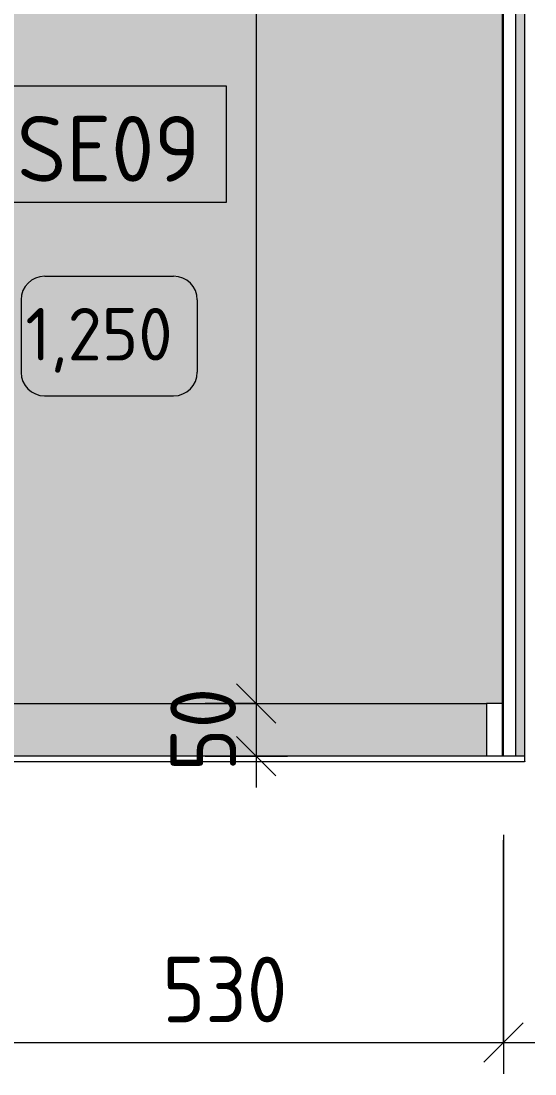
# Model space of a CAD drawing. Header units: millimetres. Extents: x 97900 to 162318, y -1987 to 22028.
# Drawn here: x 161829 to 162318, y 8097 to 9100 of the extents above; entities that cross this region are included whole.
import ezdxf

# ---------------------------------------------------------------- set-up
doc = ezdxf.new("R2010")
doc.units = ezdxf.units.MM
for name, color, linetype, lineweight in [('A-ANNO-DIMS', 7, 'Continuous', 9), ('A-ANNO-DIMS-25', 7, 'Continuous', 9), ('A-DOOR-FRAM-1', 7, 'Continuous', 9), ('A-FLOR', 7, 'Continuous', 9), ('A-GENM', 7, 'Continuous', 9), ('A-WALL-PATT', 7, 'Continuous', 9), ('I-FURN-IDEN', 7, 'Continuous', 9), ('I-WALL', 7, 'Continuous', 9), ('P-SANR-FIXT-IDEN', 7, 'Continuous', 9)]:
    doc.layers.add(name, color=color, linetype=linetype, lineweight=lineweight)
doc.layers.add('A-FLOR-FNSH-1', color=7, linetype='Continuous', lineweight=30, true_color=0x3c3c3c)
doc.styles.add('GOST Common_5', font='GOST_Common.ttf', dxfattribs={"height": 50})
doc.styles.add('GOST Common_7', font='GOST_Common.ttf', dxfattribs={"height": 62.5})
doc.styles.add('ISOCPEUR_2', font='isocpeur.ttf', dxfattribs={"width": 0.9, "height": 62.5})
doc.dimstyles.new('ISO-2_5_0_9К_БОЛЬШОЙ_1', dxfattribs={"dimscale": 304.8, "dimtxt": 62.248823, "dimasz": 0.123031, "dimexe": 0.098425, "dimexo": 0.246063, "dimgap": 0, "dimtad": 1, "dimdec": 0, "dimrnd": 10, "dimzin": 0, "dimdsep": 46, "dimtxsty": 'ISOCPEUR_2', "dimblk1": 'OBLIQUE', "dimblk2": 'OBLIQUE', "dimsah": 1, "dimcen": 0.09, "dimdle": 0.098425, "dimazin": 0, "dimtfac": 1, "dimtdec": 4, "dimtix": 1, "dimtmove": 0, "dimatfit": 3, "dimfxl": 1, "dimtvp": 1, "dimtolj": 1, "dimtzin": 0, "dimarcsym": 2})

# ---------------------------------------------------------------- blocks, each defined once
blk = doc.blocks.new('110_Дверь_СКБ_2Ст - Д-6_л__ ДОО_Дв_1450x2100h_Дверь из раздевальной в коридор-32357677-Развертка 3_35-4')
at = {"layer": 'A-DOOR-FRAM-1'}
for points in [[(-13600, 8400), (-13600, 10460), (-13608, 10460), (-13608, 8400)], [(-13600, 8400), (-13599.9, 8400), (-13600, 8516.1)]]:
    blk.add_hatch(color=256, dxfattribs=at).paths.add_polyline_path(points)
for p, q in [((-13608, 8400), (-13608, 10460)), ((-13600, 10460), (-13600, 8400)), ((-13600, 10460), (-13600, 8400))]:
    blk.add_line(p, q, dxfattribs=at)
blk = doc.blocks.new('Плинтус - Плинтус светлый _сад_-33412406-Развертка 3_35-4')
at = {"layer": 'A-GENM'}
blk.add_hatch(color=256, dxfattribs=at).paths.add_polyline_path([(-13717.8, 8400), (-13636, 8400), (-13636, 8450), (-14159, 8450), (-14159, 8400), (-13835.8, 8400)])
for p, q in [((-14166, 8450), (-14159, 8450)), ((-14166, 8450), (-14166, 8400)), ((-14159, 8450), (-13636, 8450))]:
    blk.add_line(p, q, dxfattribs=at)
blk = doc.blocks.new('Плинтус - Плинтус светлый _сад_-33437164-Развертка 3_35-4')
at = {"layer": 'A-GENM'}
for p, q in [((-13621, 8450), (-13636, 8450)), ((-13636, 8450), (-13636, 8400)), ((-13621, 8450), (-13621, 8400))]:
    blk.add_line(p, q, dxfattribs=at)
blk = doc.blocks.new('DIMBLOCK79-Развертка 3_35-4')
at = {"layer": 'A-ANNO-DIMS-25'}
for p, q in [((162053, 11830), (162053, 8450)), ((162004.5, 11800), (162083, 11800)), ((162053, 11800), (162004.5, 11800)), ((162004.5, 8450), (162083, 8450)), ((162053, 8450), (162004.5, 8450))]:
    blk.add_line(p, q, dxfattribs=at)
at = {"layer": 'A-ANNO-DIMS-25', "lineweight": 20}
for p, q in [((162053, 11800), (162034.3, 11818.8)), ((162053, 11800), (162071.8, 11781.2)), ((162053, 8450), (162034.3, 8468.8)), ((162053, 8450), (162071.8, 8431.3))]:
    blk.add_line(p, q, dxfattribs=at)
at = {"layer": 'A-ANNO-DIMS-25', "color": 0, "insert": (161971.4, 10046), "char_height": 62.5, "width": 189.619, "attachment_point": 1, "rotation": 90, "line_spacing_factor": 1.149209, "style": 'ISOCPEUR_2'}
blk.add_mtext('3350', dxfattribs=at)
blk = doc.blocks.new('_Oblique')
at = {"color": 0, "linetype": 'ByBlock', "lineweight": -2}
blk.add_line((-0.5, -0.5), (0.5, 0.5), dxfattribs=at)
blk = doc.blocks.new('DIMBLOCK80-Развертка 3_35-4')
at = {"layer": 'A-ANNO-DIMS-25', "lineweight": 20}
for p, q in [((162053, 8450), (162034.3, 8468.8)), ((162053, 8450), (162071.8, 8431.3)), ((162053, 8400), (162034.3, 8418.7)), ((162053, 8400), (162071.8, 8381.2))]:
    blk.add_line(p, q, dxfattribs=at)
at = {"layer": 'A-ANNO-DIMS-25'}
for p, q in [((162004.5, 8450), (162083, 8450)), ((162053, 8450), (162004.5, 8450)), ((162053, 8450), (162053, 8370)), ((162004.5, 8400), (162083, 8400)), ((162053, 8400), (162004.5, 8400))]:
    blk.add_line(p, q, dxfattribs=at)
at = {"layer": 'A-ANNO-DIMS-25', "color": 0, "insert": (161971.4, 8385.5), "char_height": 62.5, "width": 94.81, "attachment_point": 1, "rotation": 90, "line_spacing_factor": 1.149209, "style": 'ISOCPEUR_2'}
blk.add_mtext('50', dxfattribs=at)
blk = doc.blocks.new('DIMBLOCK84-Развертка 3_35-4')
at = {"layer": 'A-ANNO-DIMS-25'}
for p, q in [((161757.4, 10125), (161757.4, 8097.3)), ((161757.4, 8127.3), (161757.4, 10125)), ((162288.4, 8325), (162288.4, 8097.3)), ((162288.4, 8127.3), (162288.4, 8320)), ((161757.4, 8127.3), (162318.4, 8127.3))]:
    blk.add_line(p, q, dxfattribs=at)
at = {"layer": 'A-ANNO-DIMS-25', "lineweight": 20}
for p, q in [((161757.4, 8127.3), (161776.2, 8146.1)), ((162288.4, 8127.3), (162307.2, 8146.1)), ((161757.4, 8127.3), (161738.7, 8108.6)), ((162288.4, 8127.3), (162269.7, 8108.6))]:
    blk.add_line(p, q, dxfattribs=at)
at = {"layer": 'A-ANNO-DIMS-25', "color": 0, "insert": (161963.7, 8209), "char_height": 62.5, "width": 142.215, "attachment_point": 1, "line_spacing_factor": 1.149209, "style": 'ISOCPEUR_2'}
blk.add_mtext('530', dxfattribs=at)
blk = doc.blocks.new('Марка_Мебель - В прямоуг_Balcon_Марка-25523697-Развертка 3_35-4')
at = {"layer": 'I-FURN-IDEN'}
for p, q in [((-18872.2, 10398.5), (-18749.5, 10398.5)), ((-18894.7, 10376), (-18894.7, 10306.9)), ((-18727, 10376), (-18727, 10307.1)), ((-18872.4, 10284.6), (-18749.5, 10284.6))]:
    blk.add_line(p, q, dxfattribs=at)
for centre, radius, start, end in [((-18872.2, 10376), 22.5, 90, 180), ((-18749.5, 10376), 22.5, 0, 90), ((-18872.4, 10306.9), 22.3, 180, 270), ((-18749.5, 10307.1), 22.5, 270, 0)]:
    blk.add_arc(centre, radius, start, end, dxfattribs=at)
blk = doc.blocks.new('М_сантехническая_рамка1 - В рамке-30590747-Развертка 3_35-4')
at = {"layer": 'P-SANR-FIXT-IDEN'}
for p, q in [((-13883.6, 9037.9), (-14106.9, 9037.9)), ((-14106.9, 9037.9), (-14106.9, 8927.4)), ((-13883.6, 8927.4), (-13883.6, 9037.9)), ((-14106.9, 8927.4), (-13883.6, 8927.4))]:
    blk.add_line(p, q, dxfattribs=at)

msp = doc.modelspace()

# ---------------------------------------------------------------- hatches: boundary and pattern name
at = {"layer": 'A-WALL-PATT'}
msp.add_hatch(color=256, dxfattribs=at).paths.add_polyline_path([(162190.6, 8450), (162287.4, 8450), (162287.4, 11800), (161757.4, 11800), (161757.4, 10200), (161750.4, 10200), (161750.4, 8796.6), (161785.7, 8665.4), (161750.4, 8665.4), (161750.7, 8450), (162072.6, 8450)])

# ---------------------------------------------------------------- linework, layer by layer
at = {"layer": 'A-FLOR'}
for p, q in [((162308.6, 8400), (161484.8, 8400)), ((161484.8, 8395), (162308.6, 8395))]:
    msp.add_line(p, q, dxfattribs=at)
at = {"layer": 'A-FLOR-FNSH-1'}
msp.add_line((162308.4, 8395), (162308.4, 8394.7), dxfattribs=at)
at = {"layer": 'I-WALL'}
for p, q in [((162287.4, 8400), (162287.4, 10500)), ((162288.4, 8400), (162288.4, 10500)), ((162308.4, 8400), (162308.4, 8395))]:
    msp.add_line(p, q, dxfattribs=at)

# ---------------------------------------------------------------- block references
at = {"layer": 'A-DOOR-FRAM-1'}
msp.add_blockref('110_Дверь_СКБ_2Ст - Д-6_л__ ДОО_Дв_1450x2100h_Дверь из раздевальной в коридор-32357677-Развертка 3_35-4', (175908.4, 0), dxfattribs=at)
at = {"layer": 'A-GENM'}
for name in ['Плинтус - Плинтус светлый _сад_-33412406-Развертка 3_35-4', 'Плинтус - Плинтус светлый _сад_-33437164-Развертка 3_35-4']:
    msp.add_blockref(name, (175908.4, 0), dxfattribs=at)
at = {"layer": 'I-FURN-IDEN'}
msp.add_blockref('Марка_Мебель - В прямоуг_Balcon_Марка-25523697-Развертка 3_35-4', (180724, -1541.5), dxfattribs=at)
at = {"layer": 'P-SANR-FIXT-IDEN'}
msp.add_blockref('М_сантехническая_рамка1 - В рамке-30590747-Развертка 3_35-4', (175908.4, 0), dxfattribs=at)

# ---------------------------------------------------------------- texts
at = {"layer": 'I-FURN-IDEN', "insert": (161833.4, 8826.8), "char_height": 50, "width": 184.388, "attachment_point": 1, "style": 'GOST Common_5'}
msp.add_mtext('1,250', dxfattribs=at)
at = {"layer": 'P-SANR-FIXT-IDEN', "insert": (161825.3, 9009.6), "char_height": 62.5, "width": 222.468, "attachment_point": 1, "style": 'GOST Common_7'}
msp.add_mtext('SE09', dxfattribs=at)

# ---------------------------------------------------------------- dimensions: what is measured, and where the dimension line sits
at = {"layer": 'A-ANNO-DIMS'}
for base, p1, p2, override, picture, middle in [((162053, 8450), (162079.5, 11800), (162079.5, 8450), {"dimpost": '<>', "dimfxl": 3350}, 'DIMBLOCK79-Развертка 3_35-4', (162021.8, 10125)), ((162053, 8400), (162079.5, 8450), (162079.5, 8400), {"dimpost": '<>', "dimfxl": 50}, 'DIMBLOCK80-Развертка 3_35-4', (162021.8, 8425))]:
    dim = msp.add_linear_dim(base=base, p1=p1, p2=p2, angle=90, dimstyle='ISO-2_5_0_9К_БОЛЬШОЙ_1', override=override, dxfattribs=at)
    dim.commit()
    dim.dimension.update_dxf_attribs({"geometry": picture, "text_midpoint": middle})
dim = msp.add_linear_dim(base=(162288.4, 8127.3), p1=(161757.4, 10200), p2=(162288.4, 8400), dimstyle='ISO-2_5_0_9К_БОЛЬШОЙ_1', override={"dimpost": '<>', "dimfxl": 1876.688839}, dxfattribs=at)
dim.commit()
dim.dimension.update_dxf_attribs({"geometry": 'DIMBLOCK84-Развертка 3_35-4', "text_midpoint": (162022.9, 8158.6)})

doc.saveas('drawing.dxf')
